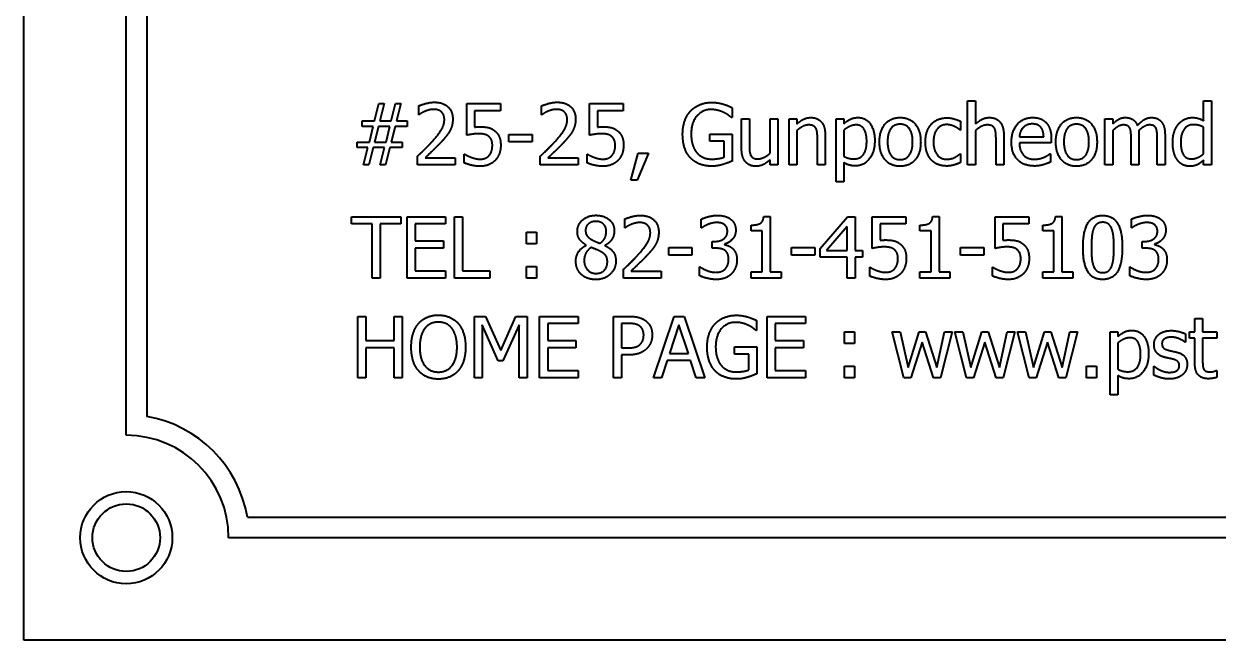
# Model space of a CAD drawing. Header units: millimetres. Extents: x 0 to 4205, y 0 to 2970.
# Drawn here: x 3370.6 to 3429, y 1705.1 to 1735.2 of the extents above; entities that cross this region are included whole.
import ezdxf

# ---------------------------------------------------------------- set-up
doc = ezdxf.new("R2010")
doc.units = ezdxf.units.MM
doc.header["$LTSCALE"] = 5
doc.layers.add('가시적인 것(ISO)', color=3, linetype='Continuous', lineweight=40)

msp = doc.modelspace()

# ---------------------------------------------------------------- linework, layer by layer
at = {"layer": '가시적인 것(ISO)'}
for p, q in [((3370.643, 1705.119), (3370.643, 1825.119)), ((3375.643, 1715.119), (3375.643, 1815.119)), ((3376.643, 1814.203), (3376.643, 1716.035)), ((3387.772, 1730.467), (3387.983, 1731.318)), ((3387.983, 1731.318), (3388.243, 1731.318)), ((3388.243, 1731.318), (3388.032, 1730.467)), ((3388.581, 1730.467), (3388.793, 1731.318)), ((3388.793, 1731.318), (3389.053, 1731.318)), ((3389.053, 1731.318), (3388.841, 1730.467)), ((3392.272, 1729.772), (3392.272, 1731.318)), ((3392.272, 1731.318), (3393.917, 1731.318)), ((3393.917, 1731.318), (3393.917, 1730.966)), ((3398.272, 1729.772), (3398.272, 1731.318)), ((3398.272, 1731.318), (3399.917, 1731.318)), ((3399.917, 1731.318), (3399.917, 1730.966)), ((3416.738, 1728.318), (3416.738, 1731.452)), ((3416.738, 1731.452), (3417.118, 1731.452)), ((3417.118, 1731.452), (3417.118, 1730.319)), ((3428.264, 1730.479), (3428.264, 1731.452)), ((3428.264, 1731.452), (3428.643, 1731.452)), ((3428.643, 1731.452), (3428.643, 1728.318)), ((3389.928, 1730.774), (3389.928, 1731.201)), ((3389.95, 1730.774), (3389.928, 1730.774)), ((3393.917, 1730.966), (3392.658, 1730.966)), ((3392.658, 1730.966), (3392.658, 1730.166)), ((3395.928, 1730.774), (3395.928, 1731.201)), ((3395.95, 1730.774), (3395.928, 1730.774)), ((3399.917, 1730.966), (3398.658, 1730.966)), ((3398.658, 1730.966), (3398.658, 1730.166)), ((3405.232, 1731.114), (3405.232, 1730.633)), ((3387.164, 1730.195), (3387.164, 1730.467)), ((3387.164, 1730.467), (3387.772, 1730.467)), ((3387.701, 1730.195), (3387.164, 1730.195)), ((3387.519, 1729.439), (3387.701, 1730.195)), ((3387.961, 1730.2), (3387.774, 1729.434)), ((3388.518, 1730.2), (3387.961, 1730.2)), ((3388.032, 1730.467), (3388.581, 1730.467)), ((3388.331, 1729.434), (3388.518, 1730.2)), ((3388.771, 1730.195), (3388.588, 1729.439)), ((3389.361, 1730.195), (3388.771, 1730.195)), ((3388.841, 1730.467), (3389.361, 1730.467)), ((3389.361, 1730.467), (3389.361, 1730.195)), ((3405.232, 1730.633), (3405.198, 1730.633)), ((3405.699, 1729.108), (3405.699, 1730.569)), ((3405.699, 1730.569), (3406.078, 1730.569)), ((3406.078, 1730.569), (3406.078, 1729.286)), ((3407.087, 1728.887), (3407.087, 1730.569)), ((3407.087, 1730.569), (3407.466, 1730.569)), ((3407.466, 1730.569), (3407.466, 1728.318)), ((3408.015, 1728.318), (3408.015, 1730.569)), ((3408.015, 1730.569), (3408.395, 1730.569)), ((3408.395, 1730.569), (3408.395, 1730.319)), ((3410.315, 1730.569), (3410.695, 1730.569)), ((3410.315, 1727.489), (3410.315, 1730.569)), ((3410.695, 1730.569), (3410.695, 1730.334)), ((3416.393, 1730.448), (3416.393, 1730.022)), ((3423.448, 1728.318), (3423.448, 1730.569)), ((3423.448, 1730.569), (3423.827, 1730.569)), ((3423.827, 1730.569), (3423.827, 1730.321)), ((3428.264, 1728.865), (3428.264, 1730.166)), ((3394.331, 1729.449), (3394.331, 1729.813)), ((3394.331, 1729.813), (3395.466, 1729.813)), ((3395.466, 1729.813), (3395.466, 1729.449)), ((3404.155, 1729.478), (3404.155, 1729.828)), ((3404.155, 1729.828), (3405.244, 1729.828)), ((3405.244, 1729.828), (3405.244, 1728.518)), ((3408.395, 1730), (3408.395, 1728.318)), ((3409.404, 1728.318), (3409.404, 1729.602)), ((3409.783, 1729.779), (3409.783, 1728.318)), ((3410.695, 1730.018), (3410.695, 1728.739)), ((3416.393, 1730.022), (3416.371, 1730.022)), ((3417.118, 1730), (3417.118, 1728.318)), ((3418.126, 1728.318), (3418.126, 1729.602)), ((3418.506, 1729.779), (3418.506, 1728.318)), ((3419.267, 1729.694), (3420.455, 1729.694)), ((3420.825, 1729.612), (3420.825, 1729.405)), ((3423.827, 1730), (3423.827, 1728.318)), ((3424.725, 1728.318), (3424.725, 1729.621)), ((3425.104, 1729.801), (3425.104, 1728.318)), ((3426.001, 1728.318), (3426.001, 1729.621)), ((3426.38, 1729.801), (3426.38, 1728.318)), ((3386.928, 1729.167), (3386.928, 1729.439)), ((3386.928, 1729.439), (3387.519, 1729.439)), ((3387.448, 1729.167), (3386.928, 1729.167)), ((3387.237, 1728.318), (3387.448, 1729.167)), ((3387.708, 1729.167), (3387.497, 1728.318)), ((3388.258, 1729.167), (3387.708, 1729.167)), ((3387.774, 1729.434), (3388.331, 1729.434)), ((3388.046, 1728.318), (3388.258, 1729.167)), ((3388.518, 1729.167), (3388.306, 1728.318)), ((3389.126, 1729.167), (3388.518, 1729.167)), ((3388.588, 1729.439), (3389.126, 1729.439)), ((3389.126, 1729.439), (3389.126, 1729.167)), ((3395.466, 1729.449), (3394.331, 1729.449)), ((3404.85, 1729.478), (3404.155, 1729.478)), ((3404.85, 1728.702), (3404.85, 1729.478)), ((3420.825, 1729.405), (3419.267, 1729.405)), ((3389.865, 1728.318), (3389.865, 1728.744)), ((3390.242, 1728.666), (3391.715, 1728.666)), ((3391.715, 1728.666), (3391.715, 1728.318)), ((3392.148, 1728.425), (3392.148, 1728.851)), ((3392.148, 1728.851), (3392.177, 1728.851)), ((3395.865, 1728.318), (3395.865, 1728.744)), ((3396.242, 1728.666), (3397.715, 1728.666)), ((3397.715, 1728.666), (3397.715, 1728.318)), ((3398.148, 1728.425), (3398.148, 1728.851)), ((3398.148, 1728.851), (3398.177, 1728.851)), ((3400.297, 1727.572), (3400.652, 1728.892)), ((3401.155, 1728.892), (3400.591, 1727.572)), ((3400.652, 1728.892), (3401.155, 1728.892)), ((3407.087, 1728.318), (3407.087, 1728.566)), ((3410.695, 1728.432), (3410.695, 1727.489)), ((3416.371, 1728.87), (3416.393, 1728.87)), ((3416.393, 1728.87), (3416.393, 1728.445)), ((3420.762, 1728.87), (3420.784, 1728.87)), ((3420.784, 1728.87), (3420.784, 1728.457)), ((3428.264, 1728.318), (3428.264, 1728.547)), ((3387.497, 1728.318), (3387.237, 1728.318)), ((3388.306, 1728.318), (3388.046, 1728.318)), ((3391.715, 1728.318), (3389.865, 1728.318)), ((3397.715, 1728.318), (3395.865, 1728.318)), ((3407.466, 1728.318), (3407.087, 1728.318)), ((3408.395, 1728.318), (3408.015, 1728.318)), ((3409.783, 1728.318), (3409.404, 1728.318)), ((3417.118, 1728.318), (3416.738, 1728.318)), ((3418.506, 1728.318), (3418.126, 1728.318)), ((3423.827, 1728.318), (3423.448, 1728.318)), ((3425.104, 1728.318), (3424.725, 1728.318)), ((3426.38, 1728.318), (3426.001, 1728.318)), ((3428.643, 1728.318), (3428.264, 1728.318)), ((3400.591, 1727.572), (3400.297, 1727.572)), ((3410.695, 1727.489), (3410.315, 1727.489)), ((3386.641, 1725.437), (3386.641, 1725.792)), ((3386.641, 1725.792), (3389.053, 1725.792)), ((3387.648, 1725.437), (3386.641, 1725.437)), ((3387.648, 1722.792), (3387.648, 1725.437)), ((3389.053, 1725.437), (3388.046, 1725.437)), ((3388.046, 1725.437), (3388.046, 1722.792)), ((3389.053, 1725.792), (3389.053, 1725.437)), ((3389.357, 1722.792), (3389.357, 1725.792)), ((3389.357, 1725.792), (3391.233, 1725.792)), ((3391.233, 1725.437), (3389.755, 1725.437)), ((3389.755, 1725.437), (3389.755, 1724.615)), ((3391.233, 1725.792), (3391.233, 1725.437)), ((3391.671, 1722.792), (3391.671, 1725.792)), ((3391.671, 1725.792), (3392.07, 1725.792)), ((3392.07, 1725.792), (3392.07, 1723.146)), ((3399.988, 1725.247), (3399.988, 1725.675)), ((3403.732, 1725.245), (3403.732, 1725.67)), ((3406.78, 1725.801), (3407.092, 1725.801)), ((3407.092, 1725.801), (3407.092, 1723.098)), ((3409.535, 1724.245), (3410.877, 1725.792)), ((3410.877, 1725.792), (3411.246, 1725.792)), ((3411.246, 1725.792), (3411.246, 1724.146)), ((3412.08, 1724.245), (3412.08, 1725.792)), ((3412.08, 1725.792), (3413.726, 1725.792)), ((3413.726, 1725.439), (3412.467, 1725.439)), ((3412.467, 1725.439), (3412.467, 1724.639)), ((3413.726, 1725.792), (3413.726, 1725.439)), ((3415.032, 1725.801), (3415.343, 1725.801)), ((3415.343, 1725.801), (3415.343, 1723.098)), ((3418.08, 1724.245), (3418.08, 1725.792)), ((3418.08, 1725.792), (3419.726, 1725.792)), ((3419.726, 1725.439), (3418.467, 1725.439)), ((3418.467, 1725.439), (3418.467, 1724.639)), ((3419.726, 1725.792), (3419.726, 1725.439)), ((3421.032, 1725.801), (3421.343, 1725.801)), ((3421.343, 1725.801), (3421.343, 1723.098)), ((3424.737, 1725.245), (3424.737, 1725.67)), ((3395.196, 1724.469), (3395.196, 1725.043)), ((3395.196, 1725.043), (3395.678, 1725.043)), ((3395.678, 1725.043), (3395.678, 1724.469)), ((3400.01, 1725.247), (3399.988, 1725.247)), ((3403.756, 1725.245), (3403.732, 1725.245)), ((3406.16, 1725.108), (3406.16, 1725.383)), ((3406.705, 1725.108), (3406.16, 1725.108)), ((3406.705, 1723.098), (3406.705, 1725.108)), ((3410.86, 1725.317), (3409.851, 1724.146)), ((3410.86, 1724.146), (3410.86, 1725.317)), ((3414.412, 1725.108), (3414.412, 1725.383)), ((3414.956, 1725.108), (3414.412, 1725.108)), ((3414.956, 1723.098), (3414.956, 1725.108)), ((3420.412, 1725.108), (3420.412, 1725.383)), ((3420.956, 1725.108), (3420.412, 1725.108)), ((3420.956, 1723.098), (3420.956, 1725.108)), ((3424.761, 1725.245), (3424.737, 1725.245)), ((3389.755, 1724.615), (3391.134, 1724.615)), ((3391.134, 1724.615), (3391.134, 1724.26)), ((3395.678, 1724.469), (3395.196, 1724.469)), ((3398.111, 1724.394), (3398.111, 1724.406)), ((3399.025, 1724.389), (3399.025, 1724.377)), ((3402.139, 1724.287), (3403.275, 1724.287)), ((3402.139, 1723.922), (3402.139, 1724.287)), ((3403.275, 1724.287), (3403.275, 1723.922)), ((3404.262, 1724.253), (3404.262, 1724.586)), ((3404.262, 1724.586), (3404.395, 1724.586)), ((3404.86, 1724.459), (3404.86, 1724.43)), ((3408.139, 1723.922), (3408.139, 1724.287)), ((3408.139, 1724.287), (3409.275, 1724.287)), ((3409.275, 1724.287), (3409.275, 1723.922)), ((3416.391, 1724.287), (3417.526, 1724.287)), ((3416.391, 1723.922), (3416.391, 1724.287)), ((3417.526, 1724.287), (3417.526, 1723.922)), ((3425.267, 1724.253), (3425.267, 1724.586)), ((3425.267, 1724.586), (3425.4, 1724.586)), ((3425.865, 1724.459), (3425.865, 1724.43)), ((3391.134, 1724.26), (3389.755, 1724.26)), ((3389.755, 1724.26), (3389.755, 1723.146)), ((3403.275, 1723.922), (3402.139, 1723.922)), ((3404.432, 1724.253), (3404.262, 1724.253)), ((3409.275, 1723.922), (3408.139, 1723.922)), ((3409.535, 1723.822), (3409.535, 1724.245)), ((3410.86, 1723.822), (3409.535, 1723.822)), ((3409.851, 1724.146), (3410.86, 1724.146)), ((3410.86, 1722.792), (3410.86, 1723.822)), ((3411.246, 1724.146), (3411.604, 1724.146)), ((3411.604, 1723.822), (3411.246, 1723.822)), ((3411.246, 1723.822), (3411.246, 1722.792)), ((3411.604, 1724.146), (3411.604, 1723.822)), ((3417.526, 1723.922), (3416.391, 1723.922)), ((3425.437, 1724.253), (3425.267, 1724.253)), ((3389.755, 1723.146), (3391.233, 1723.146)), ((3391.233, 1723.146), (3391.233, 1722.792)), ((3392.07, 1723.146), (3393.409, 1723.146)), ((3393.409, 1723.146), (3393.409, 1722.792)), ((3395.196, 1723.365), (3395.678, 1723.365)), ((3395.196, 1722.792), (3395.196, 1723.365)), ((3395.678, 1723.365), (3395.678, 1722.792)), ((3399.925, 1722.792), (3399.925, 1723.217)), ((3400.301, 1723.139), (3401.775, 1723.139)), ((3401.775, 1723.139), (3401.775, 1722.792)), ((3403.649, 1722.913), (3403.649, 1723.339)), ((3403.649, 1723.339), (3403.678, 1723.339)), ((3406.16, 1722.792), (3406.16, 1723.098)), ((3406.16, 1723.098), (3406.705, 1723.098)), ((3407.092, 1723.098), (3407.624, 1723.098)), ((3407.624, 1723.098), (3407.624, 1722.792)), ((3411.956, 1722.898), (3411.956, 1723.324)), ((3411.956, 1723.324), (3411.985, 1723.324)), ((3414.412, 1722.792), (3414.412, 1723.098)), ((3414.412, 1723.098), (3414.956, 1723.098)), ((3415.343, 1723.098), (3415.875, 1723.098)), ((3415.875, 1723.098), (3415.875, 1722.792)), ((3417.956, 1722.898), (3417.956, 1723.324)), ((3417.956, 1723.324), (3417.985, 1723.324)), ((3420.412, 1722.792), (3420.412, 1723.098)), ((3420.412, 1723.098), (3420.956, 1723.098)), ((3421.343, 1723.098), (3421.875, 1723.098)), ((3421.875, 1723.098), (3421.875, 1722.792)), ((3424.654, 1722.913), (3424.654, 1723.339)), ((3424.654, 1723.339), (3424.683, 1723.339)), ((3388.046, 1722.792), (3387.648, 1722.792)), ((3391.233, 1722.792), (3389.357, 1722.792)), ((3393.409, 1722.792), (3391.671, 1722.792)), ((3395.678, 1722.792), (3395.196, 1722.792)), ((3401.775, 1722.792), (3399.925, 1722.792)), ((3407.624, 1722.792), (3406.16, 1722.792)), ((3411.246, 1722.792), (3410.86, 1722.792)), ((3415.875, 1722.792), (3414.412, 1722.792)), ((3421.875, 1722.792), (3420.412, 1722.792)), ((3386.947, 1717.926), (3386.947, 1720.926)), ((3386.947, 1720.926), (3387.346, 1720.926)), ((3387.346, 1720.926), (3387.346, 1719.749)), ((3388.727, 1719.749), (3388.727, 1720.926)), ((3388.727, 1720.926), (3389.126, 1720.926)), ((3389.126, 1720.926), (3389.126, 1717.926)), ((3392.653, 1717.926), (3392.653, 1720.926)), ((3392.653, 1720.926), (3393.198, 1720.926)), ((3393.198, 1720.926), (3393.947, 1719.256)), ((3393.947, 1719.256), (3394.671, 1720.926)), ((3394.671, 1720.926), (3395.225, 1720.926)), ((3395.225, 1720.926), (3395.225, 1717.926)), ((3395.833, 1717.926), (3395.833, 1720.926)), ((3395.833, 1720.926), (3397.71, 1720.926)), ((3397.71, 1720.926), (3397.71, 1720.571)), ((3399.436, 1717.926), (3399.436, 1720.926)), ((3399.436, 1720.926), (3400.19, 1720.926)), ((3401.388, 1717.926), (3402.4, 1720.926)), ((3402.4, 1720.926), (3402.891, 1720.926)), ((3402.891, 1720.926), (3403.902, 1717.926)), ((3406.941, 1717.926), (3406.941, 1720.926)), ((3406.941, 1720.926), (3408.818, 1720.926)), ((3408.818, 1720.926), (3408.818, 1720.571)), ((3427.839, 1720.177), (3427.839, 1720.824)), ((3427.839, 1720.824), (3428.218, 1720.824)), ((3428.218, 1720.824), (3428.218, 1720.177)), ((3393.801, 1718.752), (3393.025, 1720.51)), ((3393.025, 1720.51), (3393.025, 1717.926)), ((3394.827, 1720.51), (3394.044, 1718.752)), ((3394.827, 1717.926), (3394.827, 1720.51)), ((3397.71, 1720.571), (3396.232, 1720.571)), ((3396.232, 1720.571), (3396.232, 1719.749)), ((3400.165, 1720.581), (3399.835, 1720.581)), ((3399.835, 1720.581), (3399.835, 1719.385)), ((3402.635, 1720.517), (3402.173, 1719.105)), ((3403.1, 1719.105), (3402.635, 1720.517)), ((3406.428, 1720.24), (3406.394, 1720.24)), ((3406.428, 1720.722), (3406.428, 1720.24)), ((3408.818, 1720.571), (3407.34, 1720.571)), ((3407.34, 1720.571), (3407.34, 1719.749)), ((3387.346, 1719.749), (3388.727, 1719.749)), ((3396.232, 1719.749), (3397.61, 1719.749)), ((3397.61, 1719.749), (3397.61, 1719.394)), ((3407.34, 1719.749), (3408.718, 1719.749)), ((3408.718, 1719.749), (3408.718, 1719.394)), ((3410.729, 1719.603), (3410.729, 1720.177)), ((3410.729, 1720.177), (3411.21, 1720.177)), ((3411.21, 1719.603), (3410.729, 1719.603)), ((3411.21, 1720.177), (3411.21, 1719.603)), ((3413.048, 1720.177), (3413.442, 1720.177)), ((3413.624, 1717.926), (3413.048, 1720.177)), ((3413.442, 1720.177), (3413.84, 1718.434)), ((3413.84, 1718.434), (3414.373, 1720.177)), ((3414.519, 1719.662), (3413.972, 1717.926)), ((3414.373, 1720.177), (3414.686, 1720.177)), ((3415.068, 1717.926), (3414.519, 1719.662)), ((3414.686, 1720.177), (3415.233, 1718.434)), ((3415.233, 1718.434), (3415.608, 1720.177)), ((3415.99, 1720.177), (3415.418, 1717.926)), ((3415.608, 1720.177), (3415.99, 1720.177)), ((3416.685, 1717.926), (3416.109, 1720.177)), ((3416.109, 1720.177), (3416.502, 1720.177)), ((3416.502, 1720.177), (3416.901, 1718.434)), ((3416.901, 1718.434), (3417.434, 1720.177)), ((3417.579, 1719.662), (3417.032, 1717.926)), ((3417.434, 1720.177), (3417.747, 1720.177)), ((3418.129, 1717.926), (3417.579, 1719.662)), ((3417.747, 1720.177), (3418.294, 1718.434)), ((3418.294, 1718.434), (3418.669, 1720.177)), ((3419.05, 1720.177), (3418.479, 1717.926)), ((3418.669, 1720.177), (3419.05, 1720.177)), ((3419.169, 1720.177), (3419.563, 1720.177)), ((3419.746, 1717.926), (3419.169, 1720.177)), ((3419.563, 1720.177), (3419.962, 1718.434)), ((3419.962, 1718.434), (3420.494, 1720.177)), ((3420.64, 1719.662), (3420.093, 1717.926)), ((3420.494, 1720.177), (3420.808, 1720.177)), ((3421.19, 1717.926), (3420.64, 1719.662)), ((3420.808, 1720.177), (3421.355, 1718.434)), ((3421.355, 1718.434), (3421.729, 1720.177)), ((3422.111, 1720.177), (3421.54, 1717.926)), ((3421.729, 1720.177), (3422.111, 1720.177)), ((3423.694, 1717.097), (3423.694, 1720.177)), ((3423.694, 1720.177), (3424.073, 1720.177)), ((3424.073, 1720.177), (3424.073, 1719.941)), ((3424.073, 1719.625), (3424.073, 1718.346)), ((3427.379, 1719.662), (3427.36, 1719.662)), ((3427.379, 1720.068), (3427.379, 1719.662)), ((3427.584, 1719.863), (3427.584, 1720.177)), ((3427.584, 1720.177), (3427.839, 1720.177)), ((3427.839, 1719.863), (3427.584, 1719.863)), ((3427.839, 1718.616), (3427.839, 1719.863)), ((3428.218, 1720.177), (3428.916, 1720.177)), ((3428.916, 1719.863), (3428.218, 1719.863)), ((3428.218, 1719.863), (3428.218, 1718.791)), ((3428.916, 1720.177), (3428.916, 1719.863)), ((3388.727, 1719.394), (3387.346, 1719.394)), ((3387.346, 1719.394), (3387.346, 1717.926)), ((3388.727, 1717.926), (3388.727, 1719.394)), ((3397.61, 1719.394), (3396.232, 1719.394)), ((3396.232, 1719.394), (3396.232, 1718.281)), ((3399.835, 1719.385), (3400.107, 1719.385)), ((3400.173, 1719.044), (3399.835, 1719.044)), ((3399.835, 1719.044), (3399.835, 1717.926)), ((3402.173, 1719.105), (3403.1, 1719.105)), ((3405.351, 1719.086), (3405.351, 1719.436)), ((3405.351, 1719.436), (3406.44, 1719.436)), ((3406.046, 1719.086), (3405.351, 1719.086)), ((3406.046, 1718.31), (3406.046, 1719.086)), ((3406.44, 1719.436), (3406.44, 1718.125)), ((3408.718, 1719.394), (3407.34, 1719.394)), ((3407.34, 1719.394), (3407.34, 1718.281)), ((3394.044, 1718.752), (3393.801, 1718.752)), ((3402.064, 1718.765), (3401.792, 1717.926)), ((3403.209, 1718.765), (3402.064, 1718.765)), ((3403.481, 1717.926), (3403.209, 1718.765)), ((3410.729, 1718.5), (3411.21, 1718.5)), ((3410.729, 1717.926), (3410.729, 1718.5)), ((3411.21, 1718.5), (3411.21, 1717.926)), ((3422.551, 1717.926), (3422.551, 1718.5)), ((3422.551, 1718.5), (3423.032, 1718.5)), ((3423.032, 1718.5), (3423.032, 1717.926)), ((3425.836, 1718.062), (3425.836, 1718.487)), ((3425.836, 1718.487), (3425.855, 1718.487)), ((3387.346, 1717.926), (3386.947, 1717.926)), ((3389.126, 1717.926), (3388.727, 1717.926)), ((3393.025, 1717.926), (3392.653, 1717.926)), ((3395.225, 1717.926), (3394.827, 1717.926)), ((3397.71, 1717.926), (3395.833, 1717.926)), ((3396.232, 1718.281), (3397.71, 1718.281)), ((3397.71, 1718.281), (3397.71, 1717.926)), ((3399.835, 1717.926), (3399.436, 1717.926)), ((3401.792, 1717.926), (3401.388, 1717.926)), ((3403.902, 1717.926), (3403.481, 1717.926)), ((3408.818, 1717.926), (3406.941, 1717.926)), ((3407.34, 1718.281), (3408.818, 1718.281)), ((3408.818, 1718.281), (3408.818, 1717.926)), ((3411.21, 1717.926), (3410.729, 1717.926)), ((3413.972, 1717.926), (3413.624, 1717.926)), ((3415.418, 1717.926), (3415.068, 1717.926)), ((3417.032, 1717.926), (3416.685, 1717.926)), ((3418.479, 1717.926), (3418.129, 1717.926)), ((3420.093, 1717.926), (3419.746, 1717.926)), ((3421.54, 1717.926), (3421.19, 1717.926)), ((3423.032, 1717.926), (3422.551, 1717.926)), ((3424.073, 1718.04), (3424.073, 1717.097)), ((3428.894, 1718.286), (3428.916, 1718.286)), ((3428.916, 1718.286), (3428.916, 1717.945)), ((3424.073, 1717.097), (3423.694, 1717.097)), ((3381.559, 1711.119), (3519.727, 1711.119)), ((3520.643, 1710.119), (3380.643, 1710.119)), ((3530.643, 1705.119), (3370.643, 1705.119))]:
    msp.add_line(p, q, dxfattribs=at)
for radius in [2.25, 1.65]:
    msp.add_circle((3375.643, 1710.119), radius, dxfattribs=at)
for radius, start, end in [(6, 9.59407, 80.40593), (5, 0, 90)]:
    msp.add_arc((3375.643, 1710.119), radius, start, end, dxfattribs=at)
for points in [[(3389.928, 1731.201), (3390.052, 1731.262), (3390.497, 1731.381), (3390.696, 1731.381)], [(3390.696, 1731.381), (3391.117, 1731.381), (3391.591, 1730.936), (3391.591, 1730.557)], [(3395.928, 1731.201), (3396.052, 1731.262), (3396.497, 1731.381), (3396.696, 1731.381)], [(3396.696, 1731.381), (3397.117, 1731.381), (3397.591, 1730.936), (3397.591, 1730.557)], [(3403.214, 1730.961), (3403.396, 1731.158), (3403.931, 1731.372), (3404.25, 1731.372)], [(3404.25, 1731.372), (3404.403, 1731.372), (3404.68, 1731.328), (3404.806, 1731.289)], [(3404.806, 1731.289), (3404.908, 1731.26), (3405.156, 1731.153), (3405.232, 1731.114)], [(3390.242, 1730.939), (3390.156, 1730.905), (3389.998, 1730.808), (3389.95, 1730.774)], [(3390.667, 1731.034), (3390.56, 1731.034), (3390.341, 1730.98), (3390.242, 1730.939)], [(3391.034, 1730.912), (3390.964, 1730.973), (3390.779, 1731.034), (3390.667, 1731.034)], [(3391.182, 1730.535), (3391.182, 1730.662), (3391.105, 1730.851), (3391.034, 1730.912)], [(3396.242, 1730.939), (3396.156, 1730.905), (3395.998, 1730.808), (3395.95, 1730.774)], [(3396.667, 1731.034), (3396.56, 1731.034), (3396.341, 1730.98), (3396.242, 1730.939)], [(3397.034, 1730.912), (3396.964, 1730.973), (3396.779, 1731.034), (3396.667, 1731.034)], [(3397.182, 1730.535), (3397.182, 1730.662), (3397.105, 1730.851), (3397.034, 1730.912)], [(3402.82, 1729.821), (3402.82, 1730.183), (3403.024, 1730.757), (3403.214, 1730.961)], [(3404.203, 1731.026), (3403.771, 1731.026), (3403.236, 1730.375), (3403.236, 1729.833)], [(3404.819, 1730.885), (3404.697, 1730.946), (3404.383, 1731.026), (3404.203, 1731.026)], [(3405.198, 1730.633), (3405.122, 1730.698), (3404.964, 1730.817), (3404.819, 1730.885)], [(3390.589, 1729.466), (3390.932, 1729.842), (3391.182, 1730.295), (3391.182, 1730.535)], [(3391.591, 1730.557), (3391.591, 1730.38), (3391.508, 1730.083), (3391.435, 1729.957)], [(3392.658, 1730.166), (3392.731, 1730.176), (3392.872, 1730.183), (3392.93, 1730.183)], [(3392.93, 1730.183), (3393.161, 1730.183), (3393.48, 1730.107), (3393.626, 1729.996)], [(3396.589, 1729.466), (3396.932, 1729.842), (3397.182, 1730.295), (3397.182, 1730.535)], [(3397.591, 1730.557), (3397.591, 1730.38), (3397.508, 1730.083), (3397.435, 1729.957)], [(3398.658, 1730.166), (3398.731, 1730.176), (3398.872, 1730.183), (3398.93, 1730.183)], [(3398.93, 1730.183), (3399.161, 1730.183), (3399.48, 1730.107), (3399.626, 1729.996)], [(3408.395, 1730.319), (3408.565, 1730.472), (3408.893, 1730.633), (3409.078, 1730.633)], [(3408.978, 1730.273), (3408.837, 1730.273), (3408.538, 1730.122), (3408.395, 1730)], [(3409.331, 1730.105), (3409.284, 1730.19), (3409.119, 1730.273), (3408.978, 1730.273)], [(3409.078, 1730.633), (3409.408, 1730.633), (3409.783, 1730.195), (3409.783, 1729.779)], [(3409.404, 1729.602), (3409.404, 1729.757), (3409.374, 1730.025), (3409.331, 1730.105)], [(3410.695, 1730.334), (3410.836, 1730.462), (3411.181, 1730.633), (3411.383, 1730.633)], [(3411.29, 1730.273), (3411.13, 1730.273), (3410.828, 1730.129), (3410.695, 1730.018)], [(3411.81, 1729.461), (3411.81, 1729.847), (3411.565, 1730.273), (3411.29, 1730.273)], [(3411.383, 1730.633), (3411.769, 1730.633), (3412.202, 1730.02), (3412.202, 1729.505)], [(3412.435, 1729.444), (3412.435, 1730.008), (3412.99, 1730.633), (3413.442, 1730.633)], [(3413.442, 1730.307), (3413.148, 1730.307), (3412.827, 1729.881), (3412.827, 1729.444)], [(3413.442, 1730.633), (3413.899, 1730.633), (3414.446, 1730.01), (3414.446, 1729.444)], [(3414.054, 1729.444), (3414.054, 1729.881), (3413.736, 1730.307), (3413.442, 1730.307)], [(3414.679, 1729.439), (3414.679, 1729.736), (3414.837, 1730.168), (3414.971, 1730.314)], [(3414.971, 1730.314), (3415.105, 1730.462), (3415.501, 1730.62), (3415.729, 1730.62)], [(3415.722, 1730.29), (3415.428, 1730.29), (3415.071, 1729.845), (3415.071, 1729.439)], [(3416.113, 1730.19), (3416.033, 1730.229), (3415.819, 1730.29), (3415.722, 1730.29)], [(3415.729, 1730.62), (3415.914, 1730.62), (3416.259, 1730.516), (3416.393, 1730.448)], [(3416.371, 1730.022), (3416.33, 1730.056), (3416.203, 1730.144), (3416.113, 1730.19)], [(3417.118, 1730.319), (3417.288, 1730.472), (3417.616, 1730.633), (3417.801, 1730.633)], [(3417.701, 1730.273), (3417.56, 1730.273), (3417.261, 1730.122), (3417.118, 1730)], [(3418.054, 1730.105), (3418.007, 1730.19), (3417.842, 1730.273), (3417.701, 1730.273)], [(3417.801, 1730.633), (3418.131, 1730.633), (3418.506, 1730.195), (3418.506, 1729.779)], [(3418.126, 1729.602), (3418.126, 1729.757), (3418.097, 1730.025), (3418.054, 1730.105)], [(3418.883, 1729.432), (3418.883, 1729.981), (3419.459, 1730.633), (3419.923, 1730.633)], [(3419.451, 1730.144), (3419.366, 1730.054), (3419.279, 1729.838), (3419.267, 1729.694)], [(3419.901, 1730.321), (3419.75, 1730.321), (3419.539, 1730.231), (3419.451, 1730.144)], [(3420.327, 1730.146), (3420.261, 1730.231), (3420.054, 1730.321), (3419.901, 1730.321)], [(3419.923, 1730.633), (3420.132, 1730.633), (3420.455, 1730.511), (3420.575, 1730.382)], [(3420.455, 1729.694), (3420.451, 1729.847), (3420.387, 1730.071), (3420.327, 1730.146)], [(3420.575, 1730.382), (3420.696, 1730.253), (3420.825, 1729.881), (3420.825, 1729.612)], [(3421.049, 1729.444), (3421.049, 1730.008), (3421.603, 1730.633), (3422.055, 1730.633)], [(3422.055, 1730.307), (3421.761, 1730.307), (3421.44, 1729.881), (3421.44, 1729.444)], [(3422.055, 1730.633), (3422.512, 1730.633), (3423.059, 1730.01), (3423.059, 1729.444)], [(3422.668, 1729.444), (3422.668, 1729.881), (3422.349, 1730.307), (3422.055, 1730.307)], [(3423.827, 1730.321), (3423.976, 1730.47), (3424.267, 1730.633), (3424.443, 1730.633)], [(3424.345, 1730.273), (3424.224, 1730.273), (3423.954, 1730.12), (3423.827, 1730)], [(3424.661, 1730.115), (3424.622, 1730.195), (3424.474, 1730.273), (3424.345, 1730.273)], [(3424.443, 1730.633), (3424.642, 1730.633), (3424.951, 1730.45), (3425.031, 1730.244)], [(3424.725, 1729.621), (3424.725, 1729.777), (3424.7, 1730.042), (3424.661, 1730.115)], [(3425.031, 1730.244), (3425.203, 1730.436), (3425.529, 1730.633), (3425.719, 1730.633)], [(3425.622, 1730.273), (3425.505, 1730.273), (3425.237, 1730.129), (3425.096, 1729.993)], [(3425.938, 1730.115), (3425.899, 1730.195), (3425.75, 1730.273), (3425.622, 1730.273)], [(3425.719, 1730.633), (3425.865, 1730.633), (3426.103, 1730.543), (3426.19, 1730.441)], [(3426.001, 1729.621), (3426.001, 1729.777), (3425.977, 1730.042), (3425.938, 1730.115)], [(3426.19, 1730.441), (3426.28, 1730.338), (3426.38, 1730.032), (3426.38, 1729.801)], [(3426.757, 1729.427), (3426.757, 1729.723), (3426.91, 1730.156), (3427.044, 1730.319)], [(3427.044, 1730.319), (3427.168, 1730.465), (3427.515, 1730.633), (3427.707, 1730.633)], [(3427.771, 1730.285), (3427.479, 1730.285), (3427.148, 1729.847), (3427.148, 1729.434)], [(3427.707, 1730.633), (3427.875, 1730.633), (3428.126, 1730.557), (3428.264, 1730.479)], [(3428.264, 1730.166), (3428.123, 1730.234), (3427.9, 1730.285), (3427.771, 1730.285)], [(3391.435, 1729.957), (3391.362, 1729.825), (3391.151, 1729.568), (3391.034, 1729.444)], [(3392.865, 1729.845), (3392.699, 1729.845), (3392.371, 1729.794), (3392.272, 1729.772)], [(3393.356, 1729.706), (3393.271, 1729.782), (3393.018, 1729.845), (3392.865, 1729.845)], [(3393.526, 1729.274), (3393.526, 1729.434), (3393.438, 1729.638), (3393.356, 1729.706)], [(3393.626, 1729.996), (3393.774, 1729.884), (3393.934, 1729.543), (3393.934, 1729.271)], [(3397.435, 1729.957), (3397.362, 1729.825), (3397.151, 1729.568), (3397.034, 1729.444)], [(3398.865, 1729.845), (3398.699, 1729.845), (3398.371, 1729.794), (3398.272, 1729.772)], [(3399.356, 1729.706), (3399.271, 1729.782), (3399.018, 1729.845), (3398.865, 1729.845)], [(3399.526, 1729.274), (3399.526, 1729.434), (3399.438, 1729.638), (3399.356, 1729.706)], [(3399.626, 1729.996), (3399.774, 1729.884), (3399.934, 1729.543), (3399.934, 1729.271)], [(3403.212, 1728.651), (3403.022, 1728.851), (3402.82, 1729.439), (3402.82, 1729.821)], [(3403.236, 1729.833), (3403.236, 1729.531), (3403.377, 1729.079), (3403.511, 1728.924)], [(3425.096, 1729.993), (3425.099, 1729.959), (3425.104, 1729.864), (3425.104, 1729.801)], [(3389.865, 1728.744), (3390.064, 1728.931), (3390.419, 1729.278), (3390.589, 1729.466)], [(3391.034, 1729.444), (3390.844, 1729.237), (3390.38, 1728.795), (3390.242, 1728.666)], [(3393.373, 1728.785), (3393.448, 1728.875), (3393.526, 1729.113), (3393.526, 1729.274)], [(3393.934, 1729.271), (3393.934, 1729.055), (3393.796, 1728.685), (3393.669, 1728.549)], [(3395.865, 1728.744), (3396.064, 1728.931), (3396.419, 1729.278), (3396.589, 1729.466)], [(3397.034, 1729.444), (3396.844, 1729.237), (3396.38, 1728.795), (3396.242, 1728.666)], [(3399.373, 1728.785), (3399.448, 1728.875), (3399.526, 1729.113), (3399.526, 1729.274)], [(3399.934, 1729.271), (3399.934, 1729.055), (3399.796, 1728.685), (3399.669, 1728.549)], [(3405.903, 1728.457), (3405.806, 1728.561), (3405.699, 1728.88), (3405.699, 1729.108)], [(3406.078, 1729.286), (3406.078, 1729.106), (3406.105, 1728.87), (3406.151, 1728.783)], [(3411.19, 1728.615), (3411.485, 1728.615), (3411.81, 1729.048), (3411.81, 1729.461)], [(3412.202, 1729.505), (3412.202, 1728.941), (3411.665, 1728.274), (3411.254, 1728.274)], [(3413.442, 1728.255), (3412.972, 1728.255), (3412.435, 1728.894), (3412.435, 1729.444)], [(3412.827, 1729.444), (3412.827, 1729.018), (3413.148, 1728.581), (3413.442, 1728.581)], [(3414.446, 1729.444), (3414.446, 1728.875), (3413.899, 1728.255), (3413.442, 1728.255)], [(3413.442, 1728.581), (3413.733, 1728.581), (3414.054, 1729.011), (3414.054, 1729.444)], [(3414.971, 1728.556), (3414.832, 1728.7), (3414.679, 1729.142), (3414.679, 1729.439)], [(3415.071, 1729.439), (3415.071, 1729.043), (3415.416, 1728.598), (3415.722, 1728.598)], [(3420.015, 1728.267), (3419.476, 1728.267), (3418.883, 1728.872), (3418.883, 1729.432)], [(3419.267, 1729.405), (3419.267, 1729.013), (3419.66, 1728.598), (3420.011, 1728.598)], [(3422.055, 1728.255), (3421.586, 1728.255), (3421.049, 1728.894), (3421.049, 1729.444)], [(3421.44, 1729.444), (3421.44, 1729.018), (3421.761, 1728.581), (3422.055, 1728.581)], [(3423.059, 1729.444), (3423.059, 1728.875), (3422.512, 1728.255), (3422.055, 1728.255)], [(3422.055, 1728.581), (3422.347, 1728.581), (3422.668, 1729.011), (3422.668, 1729.444)], [(3426.988, 1728.556), (3426.878, 1728.705), (3426.757, 1729.142), (3426.757, 1729.427)], [(3427.148, 1729.434), (3427.148, 1729.035), (3427.401, 1728.615), (3427.681, 1728.615)], [(3392.933, 1728.255), (3392.719, 1728.255), (3392.301, 1728.35), (3392.148, 1728.425)], [(3392.177, 1728.851), (3392.223, 1728.817), (3392.395, 1728.729), (3392.5, 1728.69)], [(3392.5, 1728.69), (3392.619, 1728.649), (3392.816, 1728.603), (3392.94, 1728.603)], [(3393.669, 1728.549), (3393.543, 1728.413), (3393.166, 1728.255), (3392.933, 1728.255)], [(3392.94, 1728.603), (3393.062, 1728.603), (3393.29, 1728.69), (3393.373, 1728.785)], [(3398.933, 1728.255), (3398.719, 1728.255), (3398.301, 1728.35), (3398.148, 1728.425)], [(3398.177, 1728.851), (3398.223, 1728.817), (3398.395, 1728.729), (3398.5, 1728.69)], [(3398.5, 1728.69), (3398.619, 1728.649), (3398.816, 1728.603), (3398.94, 1728.603)], [(3399.669, 1728.549), (3399.543, 1728.413), (3399.166, 1728.255), (3398.933, 1728.255)], [(3398.94, 1728.603), (3399.062, 1728.603), (3399.29, 1728.69), (3399.373, 1728.785)], [(3404.247, 1728.26), (3403.929, 1728.26), (3403.401, 1728.454), (3403.212, 1728.651)], [(3403.511, 1728.924), (3403.639, 1728.768), (3404.004, 1728.605), (3404.233, 1728.605)], [(3404.233, 1728.605), (3404.4, 1728.605), (3404.736, 1728.654), (3404.85, 1728.702)], [(3404.801, 1728.347), (3404.653, 1728.304), (3404.415, 1728.26), (3404.247, 1728.26)], [(3405.244, 1728.518), (3405.169, 1728.483), (3404.911, 1728.379), (3404.801, 1728.347)], [(3406.404, 1728.255), (3406.258, 1728.255), (3405.998, 1728.352), (3405.903, 1728.457)], [(3406.151, 1728.783), (3406.197, 1728.695), (3406.355, 1728.615), (3406.503, 1728.615)], [(3407.087, 1728.566), (3406.912, 1728.413), (3406.598, 1728.255), (3406.404, 1728.255)], [(3406.503, 1728.615), (3406.642, 1728.615), (3406.955, 1728.773), (3407.087, 1728.887)], [(3410.695, 1728.739), (3410.843, 1728.668), (3411.054, 1728.615), (3411.19, 1728.615)], [(3411.254, 1728.274), (3411.086, 1728.274), (3410.828, 1728.352), (3410.695, 1728.432)], [(3415.729, 1728.267), (3415.496, 1728.267), (3415.109, 1728.411), (3414.971, 1728.556)], [(3415.722, 1728.598), (3415.907, 1728.598), (3416.242, 1728.751), (3416.371, 1728.87)], [(3416.393, 1728.445), (3416.337, 1728.418), (3416.167, 1728.342), (3416.099, 1728.325)], [(3420.011, 1728.598), (3420.135, 1728.598), (3420.375, 1728.654), (3420.472, 1728.697)], [(3420.784, 1728.457), (3420.718, 1728.43), (3420.519, 1728.352), (3420.441, 1728.33)], [(3420.472, 1728.697), (3420.575, 1728.746), (3420.716, 1728.831), (3420.762, 1728.87)], [(3427.593, 1728.255), (3427.408, 1728.255), (3427.097, 1728.408), (3426.988, 1728.556)], [(3427.681, 1728.615), (3427.829, 1728.615), (3428.131, 1728.751), (3428.264, 1728.865)], [(3428.264, 1728.547), (3428.177, 1728.474), (3428.048, 1728.377), (3427.96, 1728.335)], [(3416.099, 1728.325), (3416.002, 1728.296), (3415.848, 1728.267), (3415.729, 1728.267)], [(3420.441, 1728.33), (3420.331, 1728.299), (3420.152, 1728.267), (3420.015, 1728.267)], [(3427.96, 1728.335), (3427.88, 1728.296), (3427.707, 1728.255), (3427.593, 1728.255)], [(3397.676, 1725.069), (3397.676, 1725.407), (3398.186, 1725.86), (3398.58, 1725.86)], [(3398.578, 1725.563), (3398.359, 1725.563), (3398.079, 1725.322), (3398.079, 1725.116)], [(3399.088, 1725.091), (3399.088, 1725.293), (3398.819, 1725.563), (3398.578, 1725.563)], [(3398.58, 1725.86), (3398.989, 1725.86), (3399.482, 1725.432), (3399.482, 1725.096)], [(3399.988, 1725.675), (3400.112, 1725.736), (3400.557, 1725.855), (3400.756, 1725.855)], [(3400.727, 1725.507), (3400.62, 1725.507), (3400.401, 1725.454), (3400.301, 1725.412)], [(3401.094, 1725.386), (3401.024, 1725.446), (3400.839, 1725.507), (3400.727, 1725.507)], [(3400.756, 1725.855), (3401.177, 1725.855), (3401.651, 1725.41), (3401.651, 1725.031)], [(3403.732, 1725.67), (3403.863, 1725.74), (3404.313, 1725.855), (3404.515, 1725.855)], [(3404.483, 1725.507), (3404.374, 1725.507), (3404.157, 1725.454), (3404.053, 1725.412)], [(3404.848, 1725.415), (3404.772, 1725.466), (3404.588, 1725.507), (3404.483, 1725.507)], [(3404.515, 1725.855), (3404.719, 1725.855), (3405.023, 1725.772), (3405.147, 1725.685)], [(3405.147, 1725.685), (3405.278, 1725.59), (3405.414, 1725.315), (3405.414, 1725.13)], [(3406.16, 1725.383), (3406.469, 1725.383), (3406.761, 1725.558), (3406.78, 1725.801)], [(3414.412, 1725.383), (3414.72, 1725.383), (3415.012, 1725.558), (3415.032, 1725.801)], [(3420.412, 1725.383), (3420.72, 1725.383), (3421.012, 1725.558), (3421.032, 1725.801)], [(3422.376, 1724.289), (3422.376, 1725.101), (3422.845, 1725.852), (3423.336, 1725.852)], [(3423.336, 1725.519), (3423.169, 1725.519), (3422.952, 1725.361), (3422.889, 1725.203)], [(3423.336, 1725.852), (3423.83, 1725.852), (3424.294, 1725.074), (3424.294, 1724.292)], [(3423.776, 1725.208), (3423.716, 1725.361), (3423.504, 1725.519), (3423.336, 1725.519)], [(3424.737, 1725.67), (3424.868, 1725.74), (3425.318, 1725.855), (3425.519, 1725.855)], [(3425.488, 1725.507), (3425.378, 1725.507), (3425.162, 1725.454), (3425.058, 1725.412)], [(3425.853, 1725.415), (3425.777, 1725.466), (3425.592, 1725.507), (3425.488, 1725.507)], [(3425.519, 1725.855), (3425.724, 1725.855), (3426.028, 1725.772), (3426.152, 1725.685)], [(3426.152, 1725.685), (3426.283, 1725.59), (3426.419, 1725.315), (3426.419, 1725.13)], [(3398.111, 1724.406), (3397.89, 1724.535), (3397.676, 1724.841), (3397.676, 1725.069)], [(3398.079, 1725.116), (3398.079, 1724.967), (3398.223, 1724.761), (3398.366, 1724.678)], [(3398.789, 1724.491), (3398.964, 1724.625), (3399.088, 1724.909), (3399.088, 1725.091)], [(3399.482, 1725.096), (3399.482, 1724.894), (3399.246, 1724.501), (3399.025, 1724.389)], [(3400.301, 1725.412), (3400.216, 1725.378), (3400.058, 1725.281), (3400.01, 1725.247)], [(3400.649, 1723.939), (3400.992, 1724.316), (3401.242, 1724.768), (3401.242, 1725.009)], [(3401.242, 1725.009), (3401.242, 1725.135), (3401.165, 1725.325), (3401.094, 1725.386)], [(3401.651, 1725.031), (3401.651, 1724.853), (3401.568, 1724.556), (3401.495, 1724.43)], [(3404.053, 1725.412), (3403.955, 1725.371), (3403.812, 1725.283), (3403.756, 1725.245)], [(3404.395, 1724.586), (3404.665, 1724.586), (3405.006, 1724.843), (3405.006, 1725.089)], [(3405.006, 1725.089), (3405.006, 1725.203), (3404.918, 1725.366), (3404.848, 1725.415)], [(3405.414, 1725.13), (3405.414, 1724.882), (3405.088, 1724.508), (3404.86, 1724.459)], [(3422.889, 1725.203), (3422.828, 1725.05), (3422.784, 1724.583), (3422.784, 1724.289)], [(3423.886, 1724.292), (3423.886, 1724.6), (3423.837, 1725.055), (3423.776, 1725.208)], [(3425.058, 1725.412), (3424.96, 1725.371), (3424.817, 1725.283), (3424.761, 1725.245)], [(3425.4, 1724.586), (3425.67, 1724.586), (3426.011, 1724.843), (3426.011, 1725.089)], [(3426.011, 1725.089), (3426.011, 1725.203), (3425.923, 1725.366), (3425.853, 1725.415)], [(3426.419, 1725.13), (3426.419, 1724.882), (3426.093, 1724.508), (3425.865, 1724.459)], [(3397.603, 1723.621), (3397.603, 1723.864), (3397.863, 1724.272), (3398.111, 1724.394)], [(3398.352, 1724.292), (3398.186, 1724.182), (3398.009, 1723.856), (3398.009, 1723.65)], [(3398.792, 1724.104), (3398.724, 1724.143), (3398.495, 1724.233), (3398.352, 1724.292)], [(3398.366, 1724.678), (3398.427, 1724.644), (3398.685, 1724.525), (3398.789, 1724.491)], [(3399.025, 1724.377), (3399.288, 1724.255), (3399.558, 1723.905), (3399.558, 1723.628)], [(3401.495, 1724.43), (3401.422, 1724.299), (3401.211, 1724.041), (3401.094, 1723.917)], [(3404.86, 1724.43), (3404.955, 1724.411), (3405.171, 1724.323), (3405.263, 1724.236)], [(3412.673, 1724.318), (3412.508, 1724.318), (3412.18, 1724.267), (3412.08, 1724.245)], [(3412.467, 1724.639), (3412.54, 1724.649), (3412.681, 1724.656), (3412.739, 1724.656)], [(3413.165, 1724.18), (3413.079, 1724.255), (3412.827, 1724.318), (3412.673, 1724.318)], [(3412.739, 1724.656), (3412.97, 1724.656), (3413.289, 1724.581), (3413.434, 1724.469)], [(3413.434, 1724.469), (3413.583, 1724.357), (3413.743, 1724.017), (3413.743, 1723.745)], [(3418.673, 1724.318), (3418.508, 1724.318), (3418.18, 1724.267), (3418.08, 1724.245)], [(3418.467, 1724.639), (3418.54, 1724.649), (3418.681, 1724.656), (3418.739, 1724.656)], [(3419.165, 1724.18), (3419.079, 1724.255), (3418.827, 1724.318), (3418.673, 1724.318)], [(3418.739, 1724.656), (3418.97, 1724.656), (3419.289, 1724.581), (3419.434, 1724.469)], [(3419.434, 1724.469), (3419.583, 1724.357), (3419.743, 1724.017), (3419.743, 1723.745)], [(3423.336, 1722.728), (3422.84, 1722.728), (3422.376, 1723.499), (3422.376, 1724.289)], [(3422.784, 1724.289), (3422.784, 1723.973), (3422.823, 1723.55), (3422.887, 1723.385)], [(3424.294, 1724.292), (3424.294, 1723.484), (3423.825, 1722.728), (3423.336, 1722.728)], [(3423.779, 1723.377), (3423.837, 1723.526), (3423.886, 1723.983), (3423.886, 1724.292)], [(3425.865, 1724.43), (3425.96, 1724.411), (3426.176, 1724.323), (3426.268, 1724.236)], [(3399.144, 1723.589), (3399.144, 1723.774), (3398.998, 1723.992), (3398.792, 1724.104)], [(3399.925, 1723.217), (3400.124, 1723.404), (3400.479, 1723.752), (3400.649, 1723.939)], [(3401.094, 1723.917), (3400.904, 1723.71), (3400.44, 1723.268), (3400.301, 1723.139)], [(3404.884, 1724.146), (3404.799, 1724.206), (3404.568, 1724.253), (3404.432, 1724.253)], [(3405.064, 1723.71), (3405.064, 1723.873), (3404.969, 1724.085), (3404.884, 1724.146)], [(3404.899, 1723.244), (3404.979, 1723.334), (3405.064, 1723.548), (3405.064, 1723.71)], [(3405.472, 1723.681), (3405.472, 1723.48), (3405.334, 1723.137), (3405.207, 1723.005)], [(3405.263, 1724.236), (3405.356, 1724.15), (3405.472, 1723.878), (3405.472, 1723.681)], [(3413.335, 1723.747), (3413.335, 1723.907), (3413.247, 1724.112), (3413.165, 1724.18)], [(3413.182, 1723.258), (3413.257, 1723.348), (3413.335, 1723.586), (3413.335, 1723.747)], [(3413.743, 1723.745), (3413.743, 1723.528), (3413.605, 1723.159), (3413.478, 1723.022)], [(3419.335, 1723.747), (3419.335, 1723.907), (3419.247, 1724.112), (3419.165, 1724.18)], [(3419.182, 1723.258), (3419.257, 1723.348), (3419.335, 1723.586), (3419.335, 1723.747)], [(3419.743, 1723.745), (3419.743, 1723.528), (3419.605, 1723.159), (3419.478, 1723.022)], [(3425.889, 1724.146), (3425.804, 1724.206), (3425.573, 1724.253), (3425.437, 1724.253)], [(3426.069, 1723.71), (3426.069, 1723.873), (3425.974, 1724.085), (3425.889, 1724.146)], [(3425.904, 1723.244), (3425.984, 1723.334), (3426.069, 1723.548), (3426.069, 1723.71)], [(3426.477, 1723.681), (3426.477, 1723.48), (3426.339, 1723.137), (3426.212, 1723.005)], [(3426.268, 1724.236), (3426.361, 1724.15), (3426.477, 1723.878), (3426.477, 1723.681)], [(3397.861, 1722.981), (3397.734, 1723.103), (3397.603, 1723.433), (3397.603, 1723.621)], [(3398.009, 1723.65), (3398.009, 1723.377), (3398.337, 1723.022), (3398.585, 1723.022)], [(3399.558, 1723.628), (3399.558, 1723.244), (3398.998, 1722.723), (3398.58, 1722.723)], [(3398.585, 1723.022), (3398.838, 1723.022), (3399.144, 1723.326), (3399.144, 1723.589)], [(3403.678, 1723.339), (3403.805, 1723.246), (3404.233, 1723.076), (3404.444, 1723.076)], [(3404.444, 1723.076), (3404.568, 1723.076), (3404.816, 1723.154), (3404.899, 1723.244)], [(3411.985, 1723.324), (3412.032, 1723.29), (3412.204, 1723.202), (3412.309, 1723.163)], [(3412.309, 1723.163), (3412.428, 1723.122), (3412.625, 1723.076), (3412.749, 1723.076)], [(3412.749, 1723.076), (3412.87, 1723.076), (3413.099, 1723.163), (3413.182, 1723.258)], [(3417.985, 1723.324), (3418.032, 1723.29), (3418.204, 1723.202), (3418.309, 1723.163)], [(3418.309, 1723.163), (3418.428, 1723.122), (3418.625, 1723.076), (3418.749, 1723.076)], [(3418.749, 1723.076), (3418.87, 1723.076), (3419.099, 1723.163), (3419.182, 1723.258)], [(3422.887, 1723.385), (3422.945, 1723.229), (3423.161, 1723.061), (3423.336, 1723.061)], [(3423.336, 1723.061), (3423.502, 1723.061), (3423.718, 1723.219), (3423.779, 1723.377)], [(3424.683, 1723.339), (3424.81, 1723.246), (3425.237, 1723.076), (3425.449, 1723.076)], [(3425.449, 1723.076), (3425.573, 1723.076), (3425.821, 1723.154), (3425.904, 1723.244)], [(3398.58, 1722.723), (3398.357, 1722.723), (3397.99, 1722.857), (3397.861, 1722.981)], [(3404.468, 1722.728), (3404.242, 1722.728), (3403.8, 1722.838), (3403.649, 1722.913)], [(3405.207, 1723.005), (3405.076, 1722.869), (3404.704, 1722.728), (3404.468, 1722.728)], [(3412.742, 1722.728), (3412.528, 1722.728), (3412.109, 1722.823), (3411.956, 1722.898)], [(3413.478, 1723.022), (3413.352, 1722.886), (3412.975, 1722.728), (3412.742, 1722.728)], [(3418.742, 1722.728), (3418.528, 1722.728), (3418.109, 1722.823), (3417.956, 1722.898)], [(3419.478, 1723.022), (3419.352, 1722.886), (3418.975, 1722.728), (3418.742, 1722.728)], [(3425.473, 1722.728), (3425.247, 1722.728), (3424.805, 1722.838), (3424.654, 1722.913)], [(3426.212, 1723.005), (3426.081, 1722.869), (3425.709, 1722.728), (3425.473, 1722.728)], [(3389.923, 1720.583), (3390.098, 1720.782), (3390.587, 1720.989), (3390.888, 1720.989)], [(3390.888, 1720.989), (3391.195, 1720.989), (3391.686, 1720.775), (3391.856, 1720.583)], [(3400.19, 1720.926), (3400.457, 1720.926), (3400.831, 1720.838), (3400.975, 1720.739)], [(3404.41, 1720.568), (3404.592, 1720.765), (3405.127, 1720.979), (3405.446, 1720.979)], [(3405.446, 1720.979), (3405.599, 1720.979), (3405.876, 1720.936), (3406.002, 1720.897)], [(3406.002, 1720.897), (3406.105, 1720.868), (3406.353, 1720.761), (3406.428, 1720.722)], [(3389.563, 1719.426), (3389.563, 1719.803), (3389.75, 1720.376), (3389.923, 1720.583)], [(3390.225, 1720.333), (3390.105, 1720.18), (3389.979, 1719.718), (3389.979, 1719.426)], [(3390.891, 1720.644), (3390.674, 1720.644), (3390.348, 1720.493), (3390.225, 1720.333)], [(3391.554, 1720.333), (3391.435, 1720.488), (3391.1, 1720.644), (3390.891, 1720.644)], [(3391.8, 1719.426), (3391.8, 1719.722), (3391.671, 1720.182), (3391.554, 1720.333)], [(3391.856, 1720.583), (3392.026, 1720.384), (3392.216, 1719.8), (3392.216, 1719.426)], [(3400.7, 1720.466), (3400.605, 1720.53), (3400.353, 1720.581), (3400.165, 1720.581)], [(3400.917, 1720.009), (3400.917, 1720.165), (3400.81, 1720.393), (3400.7, 1720.466)], [(3400.975, 1720.739), (3401.143, 1720.624), (3401.332, 1720.272), (3401.332, 1720.021)], [(3404.016, 1719.428), (3404.016, 1719.791), (3404.22, 1720.364), (3404.41, 1720.568)], [(3405.4, 1720.634), (3404.967, 1720.634), (3404.432, 1719.983), (3404.432, 1719.44)], [(3406.015, 1720.493), (3405.893, 1720.554), (3405.579, 1720.634), (3405.4, 1720.634)], [(3406.394, 1720.24), (3406.319, 1720.306), (3406.16, 1720.425), (3406.015, 1720.493)], [(3424.073, 1719.941), (3424.214, 1720.07), (3424.559, 1720.24), (3424.761, 1720.24)], [(3424.761, 1720.24), (3425.148, 1720.24), (3425.58, 1719.628), (3425.58, 1719.112)], [(3425.845, 1719.543), (3425.845, 1719.849), (3426.305, 1720.231), (3426.684, 1720.231)], [(3426.684, 1720.231), (3426.871, 1720.231), (3427.25, 1720.138), (3427.379, 1720.068)], [(3400.746, 1719.564), (3400.836, 1719.654), (3400.917, 1719.866), (3400.917, 1720.009)], [(3401.332, 1720.021), (3401.332, 1719.827), (3401.194, 1719.477), (3401.07, 1719.355)], [(3424.669, 1719.88), (3424.508, 1719.88), (3424.207, 1719.737), (3424.073, 1719.625)], [(3425.189, 1719.068), (3425.189, 1719.455), (3424.943, 1719.88), (3424.669, 1719.88)], [(3426.677, 1719.912), (3426.49, 1719.912), (3426.232, 1719.754), (3426.232, 1719.596)], [(3426.232, 1719.596), (3426.232, 1719.453), (3426.385, 1719.314), (3426.555, 1719.27)], [(3427.36, 1719.662), (3427.214, 1719.778), (3426.859, 1719.912), (3426.677, 1719.912)], [(3389.921, 1718.271), (3389.748, 1718.47), (3389.563, 1719.056), (3389.563, 1719.426)], [(3389.979, 1719.426), (3389.979, 1718.835), (3390.475, 1718.208), (3390.891, 1718.208)], [(3390.891, 1718.208), (3391.306, 1718.208), (3391.8, 1718.835), (3391.8, 1719.426)], [(3392.216, 1719.426), (3392.216, 1719.061), (3392.031, 1718.47), (3391.856, 1718.271)], [(3400.107, 1719.385), (3400.35, 1719.385), (3400.649, 1719.462), (3400.746, 1719.564)], [(3401.07, 1719.355), (3400.914, 1719.202), (3400.494, 1719.044), (3400.173, 1719.044)], [(3404.408, 1718.259), (3404.218, 1718.458), (3404.016, 1719.047), (3404.016, 1719.428)], [(3404.432, 1719.44), (3404.432, 1719.139), (3404.573, 1718.687), (3404.707, 1718.531)], [(3424.569, 1718.222), (3424.863, 1718.222), (3425.189, 1718.655), (3425.189, 1719.068)], [(3425.58, 1719.112), (3425.58, 1718.548), (3425.043, 1717.882), (3424.632, 1717.882)], [(3426.336, 1718.935), (3426.079, 1719.01), (3425.845, 1719.321), (3425.845, 1719.543)], [(3426.555, 1719.27), (3426.638, 1719.248), (3426.847, 1719.205), (3426.961, 1719.178)], [(3426.961, 1719.178), (3427.209, 1719.115), (3427.462, 1718.825), (3427.462, 1718.575)], [(3404.707, 1718.531), (3404.836, 1718.376), (3405.2, 1718.213), (3405.429, 1718.213)], [(3425.855, 1718.487), (3425.904, 1718.449), (3426.035, 1718.356), (3426.144, 1718.305)], [(3426.742, 1718.842), (3426.669, 1718.859), (3426.436, 1718.908), (3426.336, 1718.935)], [(3427.075, 1718.524), (3427.075, 1718.658), (3426.93, 1718.796), (3426.742, 1718.842)], [(3426.942, 1718.266), (3427.012, 1718.312), (3427.075, 1718.417), (3427.075, 1718.524)], [(3427.462, 1718.575), (3427.462, 1718.429), (3427.348, 1718.171), (3427.236, 1718.077)], [(3428.495, 1717.882), (3428.186, 1717.882), (3427.839, 1718.235), (3427.839, 1718.616)], [(3428.218, 1718.791), (3428.218, 1718.621), (3428.23, 1718.434), (3428.272, 1718.354)], [(3390.888, 1717.863), (3390.584, 1717.863), (3390.098, 1718.069), (3389.921, 1718.271)], [(3391.856, 1718.271), (3391.671, 1718.062), (3391.182, 1717.863), (3390.888, 1717.863)], [(3405.443, 1717.868), (3405.125, 1717.868), (3404.597, 1718.062), (3404.408, 1718.259)], [(3405.429, 1718.213), (3405.596, 1718.213), (3405.932, 1718.261), (3406.046, 1718.31)], [(3405.998, 1717.955), (3405.849, 1717.911), (3405.611, 1717.868), (3405.443, 1717.868)], [(3406.44, 1718.125), (3406.365, 1718.091), (3406.107, 1717.987), (3405.998, 1717.955)], [(3424.073, 1718.346), (3424.221, 1718.276), (3424.433, 1718.222), (3424.569, 1718.222)], [(3424.632, 1717.882), (3424.464, 1717.882), (3424.207, 1717.96), (3424.073, 1718.04)], [(3426.582, 1717.872), (3426.356, 1717.872), (3425.964, 1717.994), (3425.836, 1718.062)], [(3426.144, 1718.305), (3426.239, 1718.259), (3426.472, 1718.191), (3426.596, 1718.191)], [(3427.236, 1718.077), (3427.117, 1717.977), (3426.813, 1717.872), (3426.582, 1717.872)], [(3426.596, 1718.191), (3426.686, 1718.191), (3426.893, 1718.232), (3426.942, 1718.266)], [(3428.272, 1718.354), (3428.306, 1718.283), (3428.459, 1718.213), (3428.59, 1718.213)], [(3428.916, 1717.945), (3428.809, 1717.916), (3428.59, 1717.882), (3428.495, 1717.882)], [(3428.59, 1718.213), (3428.682, 1718.213), (3428.855, 1718.269), (3428.894, 1718.286)]]:
    msp.add_open_spline(points, degree=2, dxfattribs=at)

doc.saveas('drawing.dxf')
